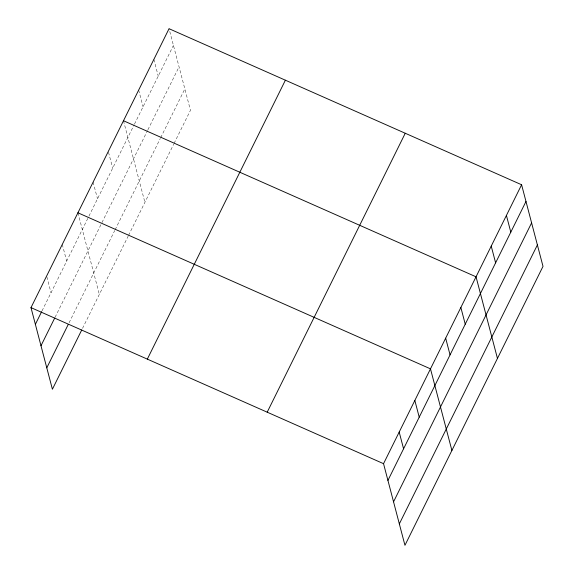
<?xml version="1.0" encoding="UTF-8"?>
<svg xmlns="http://www.w3.org/2000/svg" width="574" height="574" viewBox="0 0 574 574"><rect width="100%" height="100%" fill="white"/><g stroke="black" fill="none" stroke-linecap="round" stroke-linejoin="round"><path stroke-width="0.43" stroke-dasharray="2.87 2.15" d="M42.024 310.907L88.54 216.922M88.934 216.133L134.101 124.874M134.488 124.084L173.434 45.411M55.075 317.314L101.562 223.386M101.95 222.604L147.511 130.556M147.898 129.767L179.052 66.828M69.074 322.782L114.75 230.504M115.137 229.722L160.304 138.463M160.698 137.674L184.842 88.898M82.52 328.393L128.153 236.187M128.54 235.405L173.714 144.146M174.101 143.357L190.46 110.316L169.05 28.7M153.861 59.38L158.245 76.098M138.671 90.068L143.055 106.778M123.489 120.748L144.899 202.364M108.522 152.268L112.683 168.146M93.117 182.116L97.501 198.826M77.928 212.796L99.338 294.405M62.279 244.409L66.663 261.12M46.853 276.855L51.021 292.733"/><path stroke-width="0.86" d="M81.738 329.971L52.399 389.244L30.989 307.628L169.05 28.7L521.601 184.756L543.011 266.372L404.95 545.3L383.54 463.684L521.601 184.756M35.373 324.346L41.629 311.704M40.991 345.763L54.681 318.104M46.781 367.826L68.292 324.36M147.331 359.13L285.393 80.195M267.197 412.189L405.258 133.254M387.931 480.402L525.985 201.467M393.549 501.82L531.603 222.884M399.332 523.883L537.393 244.954M123.489 120.748L476.04 276.804L497.45 358.413M77.928 212.796L430.486 368.852L451.896 450.461M30.989 307.628L383.54 463.684M506.419 215.437L510.803 232.154M491.229 246.124L495.613 262.835M460.857 307.485L465.241 324.202M445.668 338.165L450.052 354.883M414.837 400.465L419.221 417.176M399.188 432.079L403.572 448.789"/></g></svg>
